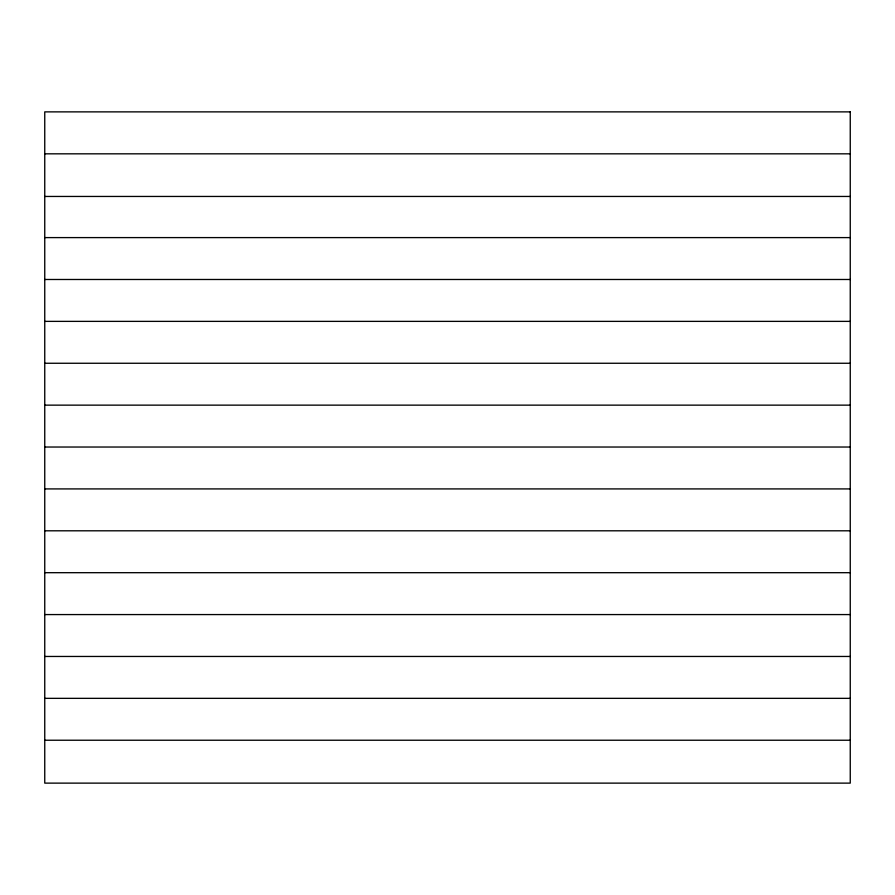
<?xml version="1.0" encoding="UTF-8"?>
<svg xmlns="http://www.w3.org/2000/svg" width="895" height="895" viewBox="0 0 895 895"><rect width="100%" height="100%" fill="white"/><g stroke="black" fill="none" stroke-linecap="round" stroke-linejoin="round"><path stroke-width="1.34" d="M44.75 153.828L850.25 153.828M44.75 196.452L850.25 196.452M44.75 237.6L850.25 237.6M44.75 279.486L850.25 279.486M44.75 321.372L850.25 321.372M44.75 363.258L850.25 363.258M44.75 405.144L850.25 405.144M44.75 447.03L850.25 447.03M44.75 488.916L850.25 488.916M44.75 530.802L850.25 530.802M44.75 572.688L850.25 572.688M44.75 614.574L850.25 614.574M44.75 656.46L850.25 656.46M44.75 698.346L850.25 698.346M44.75 740.232L850.25 740.232M850.25 111.875L44.75 111.875L44.75 783.125L850.25 783.125L850.25 111.875"/></g></svg>
